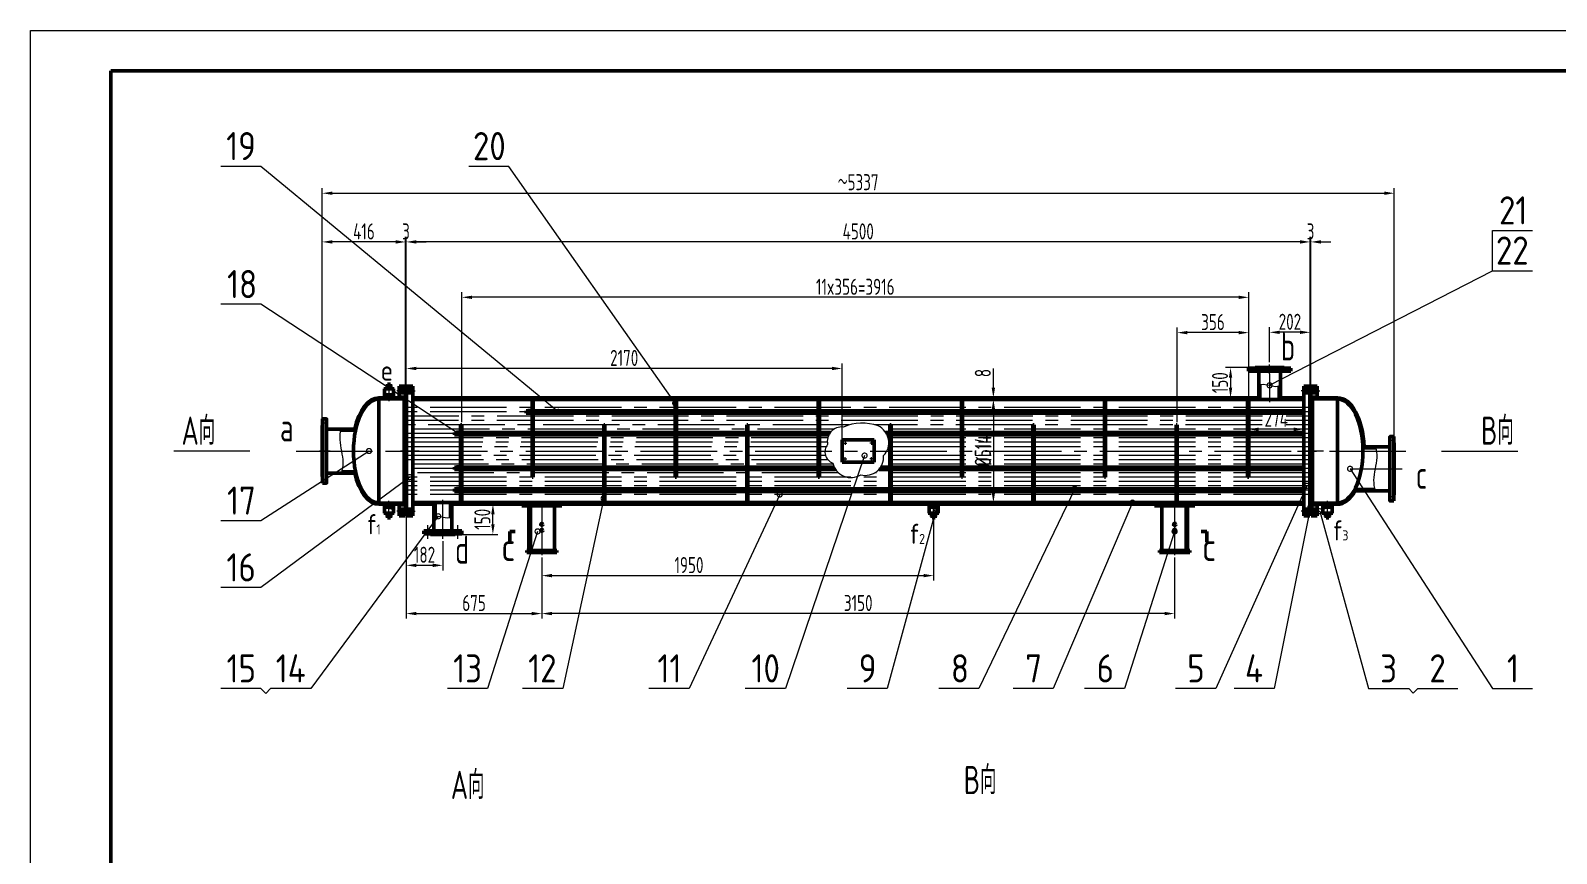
# Model space of a CAD drawing. Header units: millimetres. Extents: x 7535 to 9986, y -7836 to -7242.
# Drawn here: x 7535.4 to 7915.2, y -7447.3 to -7242.4 of the extents above; entities that cross this region are included whole.
import ezdxf
from ezdxf.enums import TextEntityAlignment as Align

# ---------------------------------------------------------------- set-up
doc = ezdxf.new("R2010")
doc.units = ezdxf.units.MM
doc.linetypes.add('CENTER2', pattern=[28.575, 19.05, -3.175, 3.175, -3.175])
for name, color, linetype, lineweight in [('中心线', 1, 'CENTER2', 15), ('尺寸线', 3, 'Continuous', 15), ('细实线', 4, 'Continuous', 15), ('轮廓线', 7, 'Continuous', 50)]:
    doc.layers.add(name, color=color, linetype=linetype, lineweight=lineweight)
doc.styles.add('HZ', font='gbenor.shx', dxfattribs={"bigfont": 'gbcbig.shx'})
doc.styles.add('工程字', font='gbenor.shx', dxfattribs={"width": 0.8, "bigfont": 'gbcbig.shx'})

# ---------------------------------------------------------------- blocks, each defined once
blk = doc.blocks.new('横A2')
at = {"layer": '细实线'}
for p, q in [((-594, 420), (0, 420)), ((-594, 0), (-594, 420))]:
    blk.add_line(p, q, dxfattribs=at)
at = {"layer": '轮廓线'}
for p, q in [((-10, 410), (-574, 410)), ((-574, 410), (-574, 10))]:
    blk.add_line(p, q, dxfattribs=at)
at = {"layer": '细实线', "style": '工程字', "width": 0.8}
for tag, height, p in [('1', 7, (-36.32, 35.21)), ('3', 4.5, (-78.58, 21.8)), ('4', 4.5, (-65.78, 21.8)), ('2', 7, (-36.32, 16.51))]:
    blk.add_attdef(tag, text='', height=height, dxfattribs=at).set_placement(p, align=Align.CENTER)
blk = doc.blocks.new('_DotSmall')
at = {"color": 0, "linetype": 'ByBlock', "const_width": 0.5}
blk.add_lwpolyline([(-0.0625, 0, 1), (0.0625, 0, 1)], format="xyb", close=True, dxfattribs=at)

msp = doc.modelspace()

# ---------------------------------------------------------------- linework, layer by layer
at = {"color": 0, "linetype": 'Continuous'}
for p, q in [((7659.14, -7337.78), (7659.14, -7336.96)), ((7659.65, -7336.82), (7659.18, -7336.82)), ((7659.65, -7337.1), (7659.18, -7337.1)), ((7659.65, -7337.64), (7659.18, -7337.64)), ((7659.65, -7337.91), (7659.18, -7337.91)), ((7659.69, -7337.78), (7659.69, -7336.96)), ((7659.69, -7337.78), (7659.69, -7336.96)), ((7660.19, -7336.82), (7659.73, -7336.82)), ((7660.19, -7337.1), (7659.73, -7337.1)), ((7660.19, -7337.64), (7659.73, -7337.64)), ((7660.19, -7337.91), (7659.73, -7337.91)), ((7660.23, -7337.78), (7660.23, -7336.96)), ((7641.33, -7343.19), (7641.33, -7342.37)), ((7641.84, -7342.24), (7641.37, -7342.24)), ((7641.84, -7342.51), (7641.37, -7342.51)), ((7641.84, -7343.05), (7641.37, -7343.05)), ((7641.84, -7343.33), (7641.37, -7343.33)), ((7641.88, -7343.19), (7641.88, -7342.37)), ((7641.88, -7343.19), (7641.88, -7342.37)), ((7642.39, -7342.24), (7641.92, -7342.24)), ((7642.39, -7342.51), (7641.92, -7342.51)), ((7642.39, -7343.05), (7641.92, -7343.05)), ((7642.39, -7343.33), (7641.92, -7343.33)), ((7642.43, -7343.19), (7642.43, -7342.37)), ((7641.33, -7351.85), (7641.33, -7351.03)), ((7641.84, -7350.9), (7641.37, -7350.9)), ((7641.84, -7351.17), (7641.37, -7351.17)), ((7641.84, -7351.71), (7641.37, -7351.71)), ((7641.84, -7351.99), (7641.37, -7351.99)), ((7641.88, -7351.85), (7641.88, -7351.03)), ((7641.88, -7351.85), (7641.88, -7351.03)), ((7642.39, -7350.9), (7641.92, -7350.9)), ((7642.39, -7351.17), (7641.92, -7351.17)), ((7642.39, -7351.71), (7641.92, -7351.71)), ((7642.39, -7351.99), (7641.92, -7351.99)), ((7642.43, -7351.85), (7642.43, -7351.03)), ((7641.33, -7357.26), (7641.33, -7356.45)), ((7641.84, -7356.31), (7641.37, -7356.31)), ((7641.84, -7356.58), (7641.37, -7356.58)), ((7641.84, -7357.13), (7641.37, -7357.13)), ((7641.88, -7357.26), (7641.88, -7356.45)), ((7641.88, -7357.26), (7641.88, -7356.45)), ((7642.39, -7356.31), (7641.92, -7356.31)), ((7642.39, -7356.58), (7641.92, -7356.58)), ((7642.39, -7357.13), (7641.92, -7357.13)), ((7642.43, -7357.26), (7642.43, -7356.45)), ((7641.84, -7357.4), (7641.37, -7357.4)), ((7642.39, -7357.4), (7641.92, -7357.4))]:
    msp.add_line(p, q, dxfattribs=at)
for centre, radius, start, end in [((7659.39, -7336.96), 0.251, 147.1328, 212.8672), ((7660.08, -7337.37), 0.945, 163.2214, 196.7786), ((7659.39, -7337.78), 0.251, 147.1328, 212.8672), ((7659.43, -7336.96), 0.251, 327.1328, 32.8672), ((7658.74, -7337.37), 0.945, 343.2214, 16.7786), ((7659.43, -7337.78), 0.251, 327.1328, 32.8672), ((7659.94, -7336.96), 0.251, 147.1328, 212.8672), ((7660.63, -7337.37), 0.945, 163.2214, 196.7786), ((7659.94, -7337.78), 0.251, 147.1328, 212.8672), ((7659.98, -7336.96), 0.251, 327.1328, 32.8672), ((7659.29, -7337.37), 0.945, 343.2214, 16.7786), ((7659.98, -7337.78), 0.251, 327.1328, 32.8672), ((7641.58, -7342.37), 0.251, 147.1328, 212.8672), ((7642.27, -7342.78), 0.945, 163.2214, 196.7786), ((7641.58, -7343.19), 0.251, 147.1328, 212.8672), ((7641.63, -7342.37), 0.251, 327.1328, 32.8672), ((7640.93, -7342.78), 0.945, 343.2214, 16.7786), ((7641.63, -7343.19), 0.251, 327.1328, 32.8672), ((7642.13, -7342.37), 0.251, 147.1328, 212.8672), ((7642.82, -7342.78), 0.945, 163.2214, 196.7786), ((7642.13, -7343.19), 0.251, 147.1328, 212.8672), ((7642.18, -7342.37), 0.251, 327.1328, 32.8672), ((7641.48, -7342.78), 0.945, 343.2214, 16.7786), ((7642.18, -7343.19), 0.251, 327.1328, 32.8672), ((7641.58, -7351.03), 0.251, 147.1328, 212.8672), ((7642.27, -7351.44), 0.945, 163.2214, 196.7786), ((7641.58, -7351.85), 0.251, 147.1328, 212.8672), ((7641.63, -7351.03), 0.251, 327.1328, 32.8672), ((7640.93, -7351.44), 0.945, 343.2214, 16.7786), ((7641.63, -7351.85), 0.251, 327.1328, 32.8672), ((7642.13, -7351.03), 0.251, 147.1328, 212.8672), ((7642.82, -7351.44), 0.945, 163.2214, 196.7786), ((7642.13, -7351.85), 0.251, 147.1328, 212.8672), ((7642.18, -7351.03), 0.251, 327.1328, 32.8672), ((7641.48, -7351.44), 0.945, 343.2214, 16.7786), ((7642.18, -7351.85), 0.251, 327.1328, 32.8672), ((7641.58, -7356.45), 0.251, 147.1328, 212.8672), ((7642.27, -7356.85), 0.945, 163.2214, 196.7786), ((7641.58, -7357.26), 0.251, 147.1328, 212.8672), ((7641.63, -7356.45), 0.251, 327.1328, 32.8672), ((7640.93, -7356.85), 0.945, 343.2214, 16.7786), ((7641.63, -7357.26), 0.251, 327.1328, 32.8672), ((7642.13, -7356.45), 0.251, 147.1328, 212.8672), ((7642.82, -7356.85), 0.945, 163.2214, 196.7786), ((7642.13, -7357.26), 0.251, 147.1328, 212.8672), ((7642.18, -7356.45), 0.251, 327.1328, 32.8672), ((7641.48, -7356.85), 0.945, 343.2214, 16.7786), ((7642.18, -7357.26), 0.251, 327.1328, 32.8672)]:
    msp.add_arc(centre, radius, start, end, dxfattribs=at)
at = {"layer": '中心线'}
for p, q in [((7839.55, -7327.61), (7839.55, -7326.15)), ((7843.8, -7327.89), (7843.8, -7325.61)), ((7848.05, -7327.61), (7848.05, -7326.15)), ((7843.8, -7327.89), (7843.8, -7334.95)), ((7624.6, -7331.47), (7624.6, -7334.72)), ((7629.25, -7332.11), (7626.52, -7332.11)), ((7628.4, -7332.11), (7631.14, -7332.11)), ((7854.4, -7332.11), (7851.67, -7332.11)), ((7853.55, -7332.11), (7856.29, -7332.11)), ((7853.9, -7336.29), (7628.9, -7336.29)), ((7853.9, -7337.37), (7628.9, -7337.37)), ((7607.79, -7340.11), (7609.38, -7340.11)), ((7735.34, -7341.7), (7628.75, -7341.7)), ((7841.99, -7338.45), (7628.9, -7338.45)), ((7841.96, -7339.53), (7628.9, -7339.53)), ((7739.17, -7340.62), (7628.9, -7340.62)), ((7841.91, -7340.62), (7745.57, -7340.62)), ((7853.9, -7341.7), (7747.57, -7341.7)), ((7853.9, -7340.62), (7847.91, -7340.62)), ((7853.9, -7339.53), (7847.93, -7339.53)), ((7853.9, -7338.45), (7847.95, -7338.45)), ((7734.26, -7342.78), (7628.9, -7342.78)), ((7733.8, -7343.86), (7628.9, -7343.86)), ((7733.71, -7344.95), (7628.9, -7344.95)), ((7853.9, -7342.78), (7748.42, -7342.78)), ((7853.9, -7343.86), (7748.86, -7343.86)), ((7853.9, -7344.95), (7749.01, -7344.95)), ((7875.02, -7344.53), (7873.43, -7344.53)), ((7601.49, -7347.11), (7878.55, -7347.11)), ((7609.93, -7347.11), (7607.29, -7347.11)), ((7625.56, -7347.11), (7630.16, -7347.11)), ((7632.1, -7347.11), (7627.5, -7347.11)), ((7733.44, -7346.03), (7628.9, -7346.03)), ((7733.25, -7348.19), (7628.9, -7348.19)), ((7733.85, -7349.28), (7628.9, -7349.28)), ((7853.9, -7349.28), (7747.68, -7349.28)), ((7853.9, -7348.19), (7747.75, -7348.19)), ((7853.9, -7346.03), (7748.9, -7346.03)), ((7850.71, -7347.11), (7855.31, -7347.11)), ((7857.25, -7347.11), (7852.65, -7347.11)), ((7736.46, -7352.52), (7628.75, -7352.52)), ((7735.13, -7350.36), (7628.9, -7350.36)), ((7735.58, -7351.44), (7628.9, -7351.44)), ((7853.9, -7352.52), (7745.52, -7352.52)), ((7853.9, -7351.44), (7746.75, -7351.44)), ((7853.9, -7350.36), (7747.39, -7350.36)), ((7863.82, -7351.53), (7876.8, -7351.53)), ((7872.88, -7351.53), (7875.52, -7351.53)), ((7607.79, -7354.11), (7609.38, -7354.11)), ((7853.9, -7353.61), (7628.9, -7353.61)), ((7853.9, -7354.69), (7628.9, -7354.69)), ((7853.9, -7355.77), (7628.9, -7355.77)), ((7853.9, -7356.85), (7628.9, -7356.85)), ((7624.6, -7362.76), (7624.6, -7359.5)), ((7853.9, -7357.94), (7628.9, -7357.94)), ((7638, -7365.6), (7638, -7359.23)), ((7662.65, -7359.85), (7662.65, -7373.02)), ((7760.15, -7362.76), (7760.15, -7359.5)), ((7820.15, -7359.85), (7820.15, -7373.02)), ((7858.2, -7362.76), (7858.2, -7359.5)), ((7875.02, -7358.53), (7873.43, -7358.53)), ((7629.25, -7362.11), (7626.52, -7362.11)), ((7628.4, -7362.11), (7631.14, -7362.11)), ((7854.4, -7362.11), (7851.67, -7362.11)), ((7853.55, -7362.11), (7856.29, -7362.11)), ((7634.25, -7368.96), (7634.25, -7365.6)), ((7638, -7368.96), (7638, -7365.6)), ((7641.75, -7368.96), (7641.75, -7365.6))]:
    msp.add_line(p, q, dxfattribs=at)
at = {"layer": '尺寸线'}
for p, q in [((7607.98, -7340.14), (7607.98, -7281.69)), ((7610.48, -7282.94), (7872.33, -7282.94)), ((7874.83, -7344.55), (7874.83, -7281.69)), ((7899.26, -7302.24), (7899.26, -7292.24)), ((7899.26, -7292.24), (7909.26, -7292.24)), ((7607.98, -7340.14), (7607.98, -7293.81)), ((7626.25, -7295.06), (7610.48, -7295.06)), ((7626.25, -7295.06), (7623.75, -7295.06)), ((7628.75, -7332.29), (7628.75, -7293.81)), ((7628.75, -7332.29), (7628.75, -7293.81)), ((7628.9, -7295.06), (7628.75, -7295.06)), ((7628.9, -7332.29), (7628.9, -7293.81)), ((7628.9, -7332.29), (7628.9, -7293.81)), ((7631.4, -7295.06), (7633.9, -7295.06)), ((7851.4, -7295.06), (7631.4, -7295.06)), ((7851.4, -7295.06), (7848.9, -7295.06)), ((7853.9, -7332.29), (7853.9, -7293.81)), ((7853.9, -7332.29), (7853.9, -7293.81)), ((7853.9, -7295.06), (7854.05, -7295.06)), ((7854.05, -7332.29), (7854.05, -7293.81)), ((7856.55, -7295.06), (7859.05, -7295.06)), ((7642.73, -7339.94), (7642.73, -7307.6)), ((7838.6, -7333.84), (7838.6, -7307.6)), ((7836.1, -7308.85), (7645.23, -7308.85)), ((7820.8, -7339.94), (7820.8, -7316.39)), ((7836.1, -7317.64), (7823.3, -7317.64)), ((7838.6, -7333.84), (7838.6, -7316.39)), ((7843.8, -7324.99), (7843.8, -7316.31)), ((7851.4, -7317.56), (7846.3, -7317.56)), ((7853.9, -7332.29), (7853.9, -7316.31)), ((7628.9, -7360.69), (7628.9, -7325.31)), ((7734.9, -7326.56), (7631.4, -7326.56)), ((7737.4, -7349.24), (7737.4, -7325.31)), ((7775.04, -7331.36), (7775.04, -7326.54)), ((7839.58, -7326.36), (7832.82, -7326.36)), ((7834.07, -7328.86), (7834.07, -7331.36)), ((7774.12, -7333.86), (7776.29, -7333.86)), ((7774.12, -7334.26), (7776.29, -7334.26)), ((7775.04, -7334.26), (7775.04, -7333.86)), ((7775.67, -7334.26), (7776.29, -7334.26)), ((7839.58, -7333.86), (7832.82, -7333.86)), ((7775.04, -7336.76), (7775.04, -7357.46)), ((7775.04, -7336.76), (7775.04, -7339.26)), ((7838.6, -7335.09), (7838.6, -7342.95)), ((7852.3, -7337.69), (7852.3, -7342.95)), ((7849.8, -7341.7), (7841.1, -7341.7)), ((7582.13, -7347.11), (7571.05, -7347.11)), ((7590, -7347.11), (7582.13, -7347.11)), ((7886.62, -7347.11), (7894.48, -7347.11)), ((7894.48, -7347.11), (7905.57, -7347.11)), ((7641.73, -7360.36), (7651.72, -7360.36)), ((7774.12, -7359.96), (7776.29, -7359.96)), ((7628.9, -7361.94), (7628.9, -7388.83)), ((7628.9, -7361.94), (7628.9, -7376.82)), ((7650.47, -7365.36), (7650.47, -7362.86)), ((7760.15, -7364.34), (7760.15, -7379.38)), ((7641.73, -7367.86), (7651.72, -7367.86)), ((7638, -7369.59), (7638, -7376.82)), ((7635.5, -7375.57), (7631.4, -7375.57)), ((7662.65, -7373.65), (7662.65, -7388.83)), ((7662.65, -7373.65), (7662.65, -7388.83)), ((7662.65, -7373.65), (7662.65, -7379.38)), ((7820.15, -7373.65), (7820.15, -7388.83)), ((7665.15, -7378.13), (7757.65, -7378.13)), ((7631.4, -7387.58), (7660.15, -7387.58)), ((7817.65, -7387.58), (7665.15, -7387.58)), ((7592.73, -7406.25), (7582.73, -7406.25)), ((7593.94, -7407.46), (7592.73, -7406.25)), ((7595.15, -7406.25), (7593.94, -7407.46)), ((7878.41, -7406.25), (7879.53, -7407.37)), ((7879.53, -7407.37), (7880.65, -7406.25)), ((7880.65, -7406.25), (7890.65, -7406.25))]:
    msp.add_line(p, q, dxfattribs=at)
for points in [[(7666.74, -7337.37), (7592.73, -7276.25), (7582.73, -7276.25)], [(7695.85, -7335.2), (7654.46, -7276.25), (7644.46, -7276.25)], [(7843.8, -7330.76), (7899.26, -7302.24), (7909.26, -7302.24)], [(7641.84, -7342.78), (7592.73, -7310.59), (7582.73, -7310.59)], [(7619.63, -7347.11), (7592.73, -7364.49), (7582.73, -7364.49)], [(7742.98, -7348.25), (7723.28, -7406.25), (7713.28, -7406.25)], [(7863.82, -7351.53), (7899.26, -7406.25), (7909.26, -7406.25)], [(7629.76, -7353.61), (7592.73, -7381.11), (7582.73, -7381.11)], [(7795.31, -7356.55), (7771.45, -7406.25), (7761.45, -7406.25)], [(7853.05, -7355.77), (7830.39, -7406.25), (7820.39, -7406.25)], [(7678.04, -7358.89), (7667.85, -7406.25), (7657.85, -7406.25)], [(7721.86, -7357.94), (7699.28, -7406.25), (7689.28, -7406.25)], [(7809.67, -7359.96), (7789.95, -7406.25), (7779.95, -7406.25)], [(7636.85, -7363.36), (7605.15, -7406.25), (7595.15, -7406.25)], [(7760.83, -7361.49), (7748.62, -7406.25), (7738.62, -7406.25)], [(7853.98, -7361), (7844.95, -7406.25), (7834.95, -7406.25)], [(7856.29, -7362.11), (7868.41, -7406.25), (7878.41, -7406.25)], [(7661.6, -7367.12), (7649.14, -7406.25), (7639.14, -7406.25)], [(7820.15, -7367.12), (7807.69, -7406.25), (7797.69, -7406.25)]]:
    msp.add_lwpolyline(points, dxfattribs=at)
for points in [[(7610.48, -7282.52), (7610.48, -7283.35), (7607.98, -7282.94)], [(7872.33, -7282.52), (7872.33, -7283.35), (7874.83, -7282.94)], [(7610.48, -7294.64), (7610.48, -7295.48), (7607.98, -7295.06)], [(7626.25, -7294.64), (7626.25, -7295.48), (7628.75, -7295.06)], [(7626.25, -7294.64), (7626.25, -7295.48), (7628.75, -7295.06)], [(7631.4, -7294.64), (7631.4, -7295.48), (7628.9, -7295.06)], [(7631.4, -7294.64), (7631.4, -7295.48), (7628.9, -7295.06)], [(7851.4, -7294.64), (7851.4, -7295.48), (7853.9, -7295.06)], [(7851.4, -7294.64), (7851.4, -7295.48), (7853.9, -7295.06)], [(7856.55, -7294.64), (7856.55, -7295.48), (7854.05, -7295.06)], [(7645.23, -7308.44), (7645.23, -7309.27), (7642.73, -7308.85)], [(7836.1, -7308.44), (7836.1, -7309.27), (7838.6, -7308.85)], [(7823.3, -7317.22), (7823.3, -7318.06), (7820.8, -7317.64)], [(7836.1, -7317.22), (7836.1, -7318.06), (7838.6, -7317.64)], [(7846.3, -7317.15), (7846.3, -7317.98), (7843.8, -7317.56)], [(7851.4, -7317.15), (7851.4, -7317.98), (7853.9, -7317.56)], [(7631.4, -7326.14), (7631.4, -7326.98), (7628.9, -7326.56)], [(7734.9, -7326.14), (7734.9, -7326.98), (7737.4, -7326.56)], [(7833.66, -7328.86), (7834.49, -7328.86), (7834.07, -7326.36)], [(7774.62, -7331.36), (7775.46, -7331.36), (7775.04, -7333.86)], [(7774.62, -7336.76), (7775.46, -7336.76), (7775.04, -7334.26)], [(7774.62, -7336.76), (7775.46, -7336.76), (7775.04, -7334.26)], [(7833.66, -7331.36), (7834.49, -7331.36), (7834.07, -7333.86)], [(7841.1, -7341.28), (7841.1, -7342.12), (7838.6, -7341.7)], [(7849.8, -7341.28), (7849.8, -7342.12), (7852.3, -7341.7)], [(7650.05, -7362.86), (7650.89, -7362.86), (7650.47, -7360.36)], [(7774.62, -7357.46), (7775.46, -7357.46), (7775.04, -7359.96)], [(7650.05, -7365.36), (7650.89, -7365.36), (7650.47, -7367.86)], [(7631.4, -7375.15), (7631.4, -7375.99), (7628.9, -7375.57)], [(7635.5, -7375.15), (7635.5, -7375.99), (7638, -7375.57)], [(7665.15, -7377.71), (7665.15, -7378.55), (7662.65, -7378.13)], [(7757.65, -7377.71), (7757.65, -7378.55), (7760.15, -7378.13)], [(7631.4, -7387.16), (7631.4, -7387.99), (7628.9, -7387.58)], [(7660.15, -7387.16), (7660.15, -7387.99), (7662.65, -7387.58)], [(7665.15, -7387.16), (7665.15, -7387.99), (7662.65, -7387.58)], [(7817.65, -7387.16), (7817.65, -7387.99), (7820.15, -7387.58)]]:
    msp.add_solid(points, dxfattribs=at)
at = {"layer": '细实线'}
for p, q in [((7624.24, -7331.24), (7624.97, -7330.51)), ((7624.97, -7331.24), (7624.24, -7330.51)), ((7623.93, -7332.85), (7623.93, -7333.11)), ((7625.28, -7332.74), (7625.28, -7333.11)), ((7737.69, -7345.13), (7738.56, -7345.13)), ((7738.13, -7344.7), (7738.13, -7345.57)), ((7745.11, -7345.13), (7744.25, -7345.13)), ((7744.68, -7344.7), (7744.68, -7345.57)), ((7737.69, -7349.09), (7738.56, -7349.09)), ((7738.13, -7349.53), (7738.13, -7348.66)), ((7745.11, -7349.09), (7744.25, -7349.09)), ((7744.68, -7349.53), (7744.68, -7348.66)), ((7623.93, -7361.37), (7623.93, -7361.11)), ((7624.24, -7362.98), (7624.97, -7363.71)), ((7624.97, -7362.98), (7624.24, -7363.71)), ((7625.28, -7361.49), (7625.28, -7361.11)), ((7759.48, -7361.37), (7759.48, -7361.11)), ((7759.79, -7362.98), (7760.52, -7363.71)), ((7760.52, -7362.98), (7759.79, -7363.71)), ((7760.83, -7361.49), (7760.83, -7361.11)), ((7857.53, -7361.49), (7857.53, -7361.11)), ((7858.57, -7362.98), (7857.84, -7363.71)), ((7857.84, -7362.98), (7858.57, -7363.71)), ((7858.88, -7361.37), (7858.88, -7361.11))]:
    msp.add_line(p, q, dxfattribs=at)
for centre, radius, start, end in [((7737.28, -7344.71), 3.58, 82.8949, 192.8949), ((7742.37, -7351.45), 11.29, 69.4809, 114.2937), ((7744.44, -7345.04), 4.58, 315.5913, 65.5913), ((7736.03, -7347.36), 2.91, 140.5018, 250.5018), ((7743.2, -7348.64), 4.53, 255.0998, 5.0998), ((7739.57, -7349.12), 4.61, 192.3047, 302.3047)]:
    msp.add_arc(centre, radius, start, end, dxfattribs=at)
for points, start_tangent, end_tangent in [([(7841.1, -7330.76), (7846.5, -7330.76)], (0.866025, 0.5), (0.866025, 0.5)), ([(7623.48, -7332.74), (7625.73, -7332.74)], (0.910686, -0.413099), (0.995099, -0.098882)), ([(7612.67, -7341.64), (7612.67, -7352.59)], (-0.333635, -0.942702), (-0.402703, -0.915331)), ([(7870.14, -7346.05), (7870.14, -7357)], (0.333635, -0.942702), (0.402703, -0.915331)), ([(7623.48, -7361.49), (7625.73, -7361.49)], (0.910686, 0.413099), (0.995099, 0.098882)), ([(7635.78, -7363.46), (7640.23, -7363.46)], (0.946712, 0.32208), (0.866025, 0.5)), ([(7759.03, -7361.49), (7761.28, -7361.49)], (0.910686, 0.413099), (0.995099, 0.098882)), ([(7859.33, -7361.49), (7857.08, -7361.49)], (-0.910686, 0.413099), (-0.995099, 0.098882))]:
    msp.add_spline(points, degree=3, dxfattribs=dict(at, start_tangent=start_tangent, end_tangent=end_tangent))
for p in [(7860.7, -7342.69), (7860.7, -7351.53)]:
    msp.add_point(p, dxfattribs=at)
at = {"layer": '轮廓线'}
for p, q in [((7838.55, -7326.46), (7838.55, -7327.26)), ((7838.55, -7326.46), (7849.05, -7326.46)), ((7847.4, -7326.36), (7840.2, -7326.36)), ((7847.4, -7326.36), (7840.2, -7326.36)), ((7840.2, -7326.36), (7840.2, -7326.46)), ((7847.4, -7326.46), (7847.4, -7326.36)), ((7849.05, -7327.26), (7849.05, -7326.46)), ((7624.24, -7331.24), (7624.24, -7330.51)), ((7624.24, -7330.51), (7624.97, -7330.51)), ((7624.97, -7330.51), (7624.97, -7331.24)), ((7838.55, -7327.26), (7849.05, -7327.26)), ((7841.1, -7327.26), (7841.1, -7334.26)), ((7846.5, -7327.26), (7846.5, -7334.26)), ((7623.78, -7333.86), (7622.1, -7333.86)), ((7622.1, -7333.86), (7622.1, -7360.36)), ((7628.35, -7334.16), (7622.1, -7334.16)), ((7623.48, -7331.61), (7623.48, -7333.86)), ((7623.93, -7331.61), (7623.48, -7331.61)), ((7623.71, -7331.61), (7623.71, -7331.24)), ((7623.71, -7331.24), (7625.5, -7331.24)), ((7625.5, -7331.61), (7623.71, -7331.61)), ((7623.78, -7334.16), (7623.78, -7333.86)), ((7623.93, -7333.11), (7623.89, -7333.11)), ((7623.89, -7333.11), (7623.89, -7333.36)), ((7623.89, -7333.36), (7624.6, -7333.36)), ((7624.02, -7331.61), (7623.93, -7331.61)), ((7624.02, -7333.11), (7623.93, -7333.11)), ((7625.73, -7331.61), (7624.02, -7331.61)), ((7624.02, -7333.11), (7624.02, -7332.86)), ((7624.6, -7333.11), (7624.02, -7333.11)), ((7624.1, -7333.36), (7624.1, -7334.16)), ((7624.97, -7331.24), (7624.24, -7331.24)), ((7624.6, -7333.11), (7625.19, -7333.11)), ((7625.32, -7333.36), (7624.6, -7333.36)), ((7625.1, -7333.36), (7625.1, -7334.16)), ((7625.19, -7333.11), (7625.19, -7332.75)), ((7625.19, -7333.11), (7625.28, -7333.11)), ((7625.32, -7333.11), (7625.32, -7333.36)), ((7628.35, -7333.86), (7625.43, -7333.86)), ((7625.43, -7333.86), (7625.43, -7334.16)), ((7625.5, -7331.24), (7625.5, -7331.61)), ((7625.73, -7331.61), (7625.73, -7333.86)), ((7627.15, -7333.86), (7627.15, -7330.99)), ((7627.15, -7330.99), (7628.65, -7330.99)), ((7628.65, -7331.56), (7627.15, -7331.56)), ((7628.65, -7332.66), (7627.15, -7332.66)), ((7627.15, -7333.74), (7628.75, -7333.74)), ((7628.35, -7360.36), (7628.35, -7333.86)), ((7628.65, -7330.99), (7628.65, -7332.91)), ((7628.75, -7332.91), (7628.65, -7332.91)), ((7628.75, -7332.91), (7628.75, -7361.31)), ((7628.75, -7361.31), (7628.75, -7332.91)), ((7628.75, -7332.91), (7628.9, -7332.91)), ((7628.9, -7332.91), (7628.9, -7361.31)), ((7628.9, -7332.91), (7629, -7332.91)), ((7628.9, -7332.91), (7628.9, -7361.31)), ((7630.5, -7330.99), (7629, -7330.99)), ((7629, -7330.99), (7629, -7363.24)), ((7629, -7331.56), (7630.5, -7331.56)), ((7629, -7332.66), (7630.5, -7332.66)), ((7630.5, -7363.24), (7630.5, -7330.99)), ((7630.5, -7333.86), (7841.1, -7333.86)), ((7630.5, -7334.26), (7852.3, -7334.26)), ((7841.4, -7330.62), (7841.4, -7334.26)), ((7846.2, -7330.9), (7846.2, -7334.26)), ((7846.5, -7333.86), (7852.3, -7333.86)), ((7852.3, -7363.24), (7852.3, -7330.99)), ((7852.3, -7330.99), (7853.8, -7330.99)), ((7853.8, -7331.56), (7852.3, -7331.56)), ((7853.8, -7332.66), (7852.3, -7332.66)), ((7853.55, -7331.56), (7853.8, -7331.56)), ((7853.55, -7332.66), (7853.8, -7332.66)), ((7853.8, -7330.99), (7853.8, -7363.24)), ((7853.9, -7332.91), (7853.8, -7332.91)), ((7853.9, -7332.91), (7853.9, -7361.31)), ((7854.05, -7332.91), (7853.9, -7332.91)), ((7853.9, -7332.91), (7853.9, -7361.31)), ((7854.05, -7332.91), (7854.05, -7361.31)), ((7854.05, -7332.91), (7854.15, -7332.91)), ((7854.05, -7361.31), (7854.05, -7332.91)), ((7855.65, -7333.74), (7854.05, -7333.74)), ((7855.65, -7330.99), (7854.15, -7330.99)), ((7854.15, -7330.99), (7854.15, -7332.91)), ((7854.4, -7331.56), (7854.15, -7331.56)), ((7854.15, -7331.56), (7855.65, -7331.56)), ((7854.4, -7332.66), (7854.15, -7332.66)), ((7854.15, -7332.66), (7855.65, -7332.66)), ((7854.45, -7333.86), (7857.38, -7333.86)), ((7854.45, -7360.36), (7854.45, -7333.86)), ((7854.45, -7334.16), (7860.7, -7334.16)), ((7855.65, -7333.86), (7855.65, -7330.99)), ((7857.38, -7333.86), (7860.7, -7333.86)), ((7860.7, -7333.86), (7860.7, -7360.36)), ((7658.74, -7337.67), (7658.74, -7337.07)), ((7658.74, -7337.07), (7659.14, -7337.07)), ((7659.14, -7337.67), (7658.74, -7337.67)), ((7660.53, -7334.46), (7660.23, -7334.46)), ((7660.23, -7334.46), (7660.23, -7353.66)), ((7660.53, -7353.66), (7660.53, -7334.46)), ((7695.85, -7337.07), (7660.53, -7337.07)), ((7695.85, -7337.67), (7660.53, -7337.67)), ((7696.15, -7334.46), (7695.85, -7334.46)), ((7695.85, -7334.46), (7695.85, -7353.66)), ((7696.15, -7353.66), (7696.15, -7334.46)), ((7731.46, -7337.07), (7696.15, -7337.07)), ((7731.46, -7337.67), (7696.15, -7337.67)), ((7731.76, -7334.46), (7731.46, -7334.46)), ((7731.46, -7334.46), (7731.46, -7353.66)), ((7731.76, -7353.66), (7731.76, -7334.46)), ((7767.08, -7337.07), (7731.76, -7337.07)), ((7767.08, -7337.67), (7731.76, -7337.67)), ((7767.38, -7334.46), (7767.08, -7334.46)), ((7767.08, -7334.46), (7767.08, -7353.66)), ((7767.38, -7353.66), (7767.38, -7334.46)), ((7802.69, -7337.07), (7767.38, -7337.07)), ((7802.69, -7337.67), (7767.38, -7337.67)), ((7802.99, -7334.46), (7802.69, -7334.46)), ((7802.69, -7334.46), (7802.69, -7353.66)), ((7802.99, -7353.66), (7802.99, -7334.46)), ((7838.3, -7337.07), (7802.99, -7337.07)), ((7838.3, -7337.67), (7802.99, -7337.67)), ((7838.6, -7334.46), (7838.3, -7334.46)), ((7838.3, -7334.46), (7838.3, -7353.66)), ((7838.6, -7353.66), (7838.6, -7334.46)), ((7852.3, -7337.07), (7838.6, -7337.07)), ((7852.3, -7337.67), (7838.6, -7337.67)), ((7608.08, -7340.76), (7608.08, -7339.11)), ((7609.08, -7341.64), (7616.37, -7341.64)), ((7612.57, -7341.94), (7616.3, -7341.94)), ((7642.73, -7340.56), (7642.43, -7340.56)), ((7642.43, -7340.56), (7642.43, -7359.76)), ((7642.73, -7359.76), (7642.73, -7340.56)), ((7678.34, -7340.56), (7678.04, -7340.56)), ((7678.04, -7340.56), (7678.04, -7359.76)), ((7678.34, -7359.76), (7678.34, -7340.56)), ((7713.96, -7340.56), (7713.66, -7340.56)), ((7713.66, -7340.56), (7713.66, -7359.76)), ((7713.96, -7359.76), (7713.96, -7340.56)), ((7749.57, -7340.56), (7749.27, -7340.56)), ((7749.27, -7340.56), (7749.27, -7359.76)), ((7749.57, -7359.76), (7749.57, -7340.56)), ((7785.18, -7340.56), (7784.88, -7340.56)), ((7784.88, -7340.56), (7784.88, -7359.76)), ((7785.18, -7359.76), (7785.18, -7340.56)), ((7820.8, -7340.56), (7820.5, -7340.56)), ((7820.5, -7340.56), (7820.5, -7359.76)), ((7820.8, -7359.76), (7820.8, -7340.56)), ((7641.33, -7342.48), (7640.93, -7342.48)), ((7640.93, -7343.08), (7640.93, -7342.48)), ((7641.33, -7343.08), (7640.93, -7343.08)), ((7660.23, -7342.48), (7642.73, -7342.48)), ((7660.23, -7343.08), (7642.73, -7343.08)), ((7678.04, -7342.48), (7660.53, -7342.48)), ((7678.04, -7343.08), (7660.53, -7343.08)), ((7695.85, -7342.48), (7678.34, -7342.48)), ((7695.85, -7343.08), (7678.34, -7343.08)), ((7713.66, -7342.48), (7696.15, -7342.48)), ((7713.66, -7343.08), (7696.15, -7343.08)), ((7731.46, -7342.48), (7713.96, -7342.48)), ((7731.46, -7343.08), (7713.96, -7343.08)), ((7734.47, -7342.48), (7731.76, -7342.48)), ((7734.09, -7343.08), (7731.76, -7343.08)), ((7745.4, -7344.36), (7737.4, -7344.36)), ((7737.4, -7344.36), (7737.4, -7349.86)), ((7745.4, -7349.86), (7745.4, -7344.36)), ((7749.27, -7342.48), (7748.23, -7342.48)), ((7749.27, -7343.08), (7748.57, -7343.08)), ((7767.08, -7342.48), (7749.57, -7342.48)), ((7767.08, -7343.08), (7749.57, -7343.08)), ((7784.88, -7342.48), (7767.38, -7342.48)), ((7784.88, -7343.08), (7767.38, -7343.08)), ((7802.69, -7342.48), (7785.18, -7342.48)), ((7802.69, -7343.08), (7785.18, -7343.08)), ((7820.5, -7342.48), (7802.99, -7342.48)), ((7820.5, -7343.08), (7802.99, -7343.08)), ((7838.3, -7342.48), (7820.8, -7342.48)), ((7838.3, -7343.08), (7820.8, -7343.08)), ((7852.3, -7342.48), (7838.6, -7342.48)), ((7852.3, -7343.08), (7838.6, -7343.08)), ((7874.73, -7345.18), (7874.73, -7343.53)), ((7873.73, -7346.05), (7867.01, -7346.05)), ((7870.23, -7346.35), (7867.02, -7346.35)), ((7609.08, -7352.59), (7616.37, -7352.59)), ((7612.79, -7352.29), (7616.3, -7352.29)), ((7640.93, -7351.74), (7640.93, -7351.14)), ((7640.93, -7351.14), (7641.33, -7351.14)), ((7641.33, -7351.74), (7640.93, -7351.74)), ((7660.23, -7351.14), (7642.73, -7351.14)), ((7660.23, -7351.74), (7642.73, -7351.74)), ((7678.04, -7351.14), (7660.53, -7351.14)), ((7678.04, -7351.74), (7660.53, -7351.74)), ((7695.85, -7351.14), (7678.34, -7351.14)), ((7695.85, -7351.74), (7678.34, -7351.74)), ((7713.66, -7351.14), (7696.15, -7351.14)), ((7713.66, -7351.74), (7696.15, -7351.74)), ((7731.46, -7351.14), (7713.96, -7351.14)), ((7731.46, -7351.74), (7713.96, -7351.74)), ((7735.42, -7351.14), (7731.76, -7351.14)), ((7735.78, -7351.74), (7731.76, -7351.74)), ((7737.4, -7349.86), (7745.4, -7349.86)), ((7749.27, -7351.74), (7746.5, -7351.74)), ((7749.27, -7351.14), (7746.97, -7351.14)), ((7767.08, -7351.14), (7749.57, -7351.14)), ((7767.08, -7351.74), (7749.57, -7351.74)), ((7784.88, -7351.14), (7767.38, -7351.14)), ((7784.88, -7351.74), (7767.38, -7351.74)), ((7802.69, -7351.14), (7785.18, -7351.14)), ((7802.69, -7351.74), (7785.18, -7351.74)), ((7820.5, -7351.14), (7802.99, -7351.14)), ((7820.5, -7351.74), (7802.99, -7351.74)), ((7838.3, -7351.14), (7820.8, -7351.14)), ((7838.3, -7351.74), (7820.8, -7351.74)), ((7852.3, -7351.14), (7838.6, -7351.14)), ((7852.3, -7351.74), (7838.6, -7351.74)), ((7608.08, -7353.46), (7608.08, -7355.11)), ((7640.93, -7357.15), (7640.93, -7356.55)), ((7640.93, -7356.55), (7641.33, -7356.55)), ((7678.04, -7356.55), (7642.73, -7356.55)), ((7660.23, -7353.66), (7660.53, -7353.66)), ((7713.66, -7356.55), (7678.34, -7356.55)), ((7695.85, -7353.66), (7696.15, -7353.66)), ((7749.27, -7356.55), (7713.96, -7356.55)), ((7731.46, -7353.66), (7731.76, -7353.66)), ((7784.88, -7356.55), (7749.57, -7356.55)), ((7767.08, -7353.66), (7767.38, -7353.66)), ((7820.5, -7356.55), (7785.18, -7356.55)), ((7802.69, -7353.66), (7802.99, -7353.66)), ((7852.3, -7356.55), (7820.8, -7356.55)), ((7838.3, -7353.66), (7838.6, -7353.66)), ((7873.73, -7357), (7864.79, -7357)), ((7870.02, -7356.7), (7864.95, -7356.7)), ((7622.1, -7360.06), (7628.35, -7360.06)), ((7622.1, -7360.36), (7623.78, -7360.36)), ((7623.48, -7362.61), (7623.48, -7360.36)), ((7623.78, -7360.06), (7623.78, -7360.36)), ((7623.89, -7361.11), (7623.89, -7360.86)), ((7623.89, -7360.86), (7624.6, -7360.86)), ((7624.1, -7360.86), (7624.1, -7360.06)), ((7625.32, -7360.86), (7624.6, -7360.86)), ((7625.1, -7360.86), (7625.1, -7360.06)), ((7625.32, -7361.11), (7625.32, -7360.86)), ((7625.43, -7360.36), (7625.43, -7360.06)), ((7625.43, -7360.36), (7628.35, -7360.36)), ((7625.73, -7362.61), (7625.73, -7360.36)), ((7627.15, -7363.24), (7627.15, -7360.36)), ((7627.15, -7360.49), (7628.75, -7360.49)), ((7630.5, -7359.96), (7852.3, -7359.96)), ((7630.5, -7360.36), (7635.78, -7360.36)), ((7635.78, -7366.96), (7635.78, -7359.96)), ((7636.08, -7363.38), (7636.08, -7359.96)), ((7639.93, -7363.6), (7639.93, -7359.96)), ((7640.23, -7366.96), (7640.23, -7359.96)), ((7640.23, -7360.36), (7759.33, -7360.36)), ((7641.33, -7357.15), (7640.93, -7357.15)), ((7642.43, -7359.76), (7642.73, -7359.76)), ((7678.04, -7357.15), (7642.73, -7357.15)), ((7657.65, -7360.76), (7657.65, -7360.36)), ((7667.65, -7360.76), (7657.65, -7360.76)), ((7659.4, -7360.76), (7659.4, -7371.85)), ((7659.8, -7360.76), (7659.8, -7371.85)), ((7665.8, -7360.76), (7665.8, -7371.85)), ((7667.65, -7360.76), (7667.65, -7360.36)), ((7678.04, -7359.76), (7678.34, -7359.76)), ((7713.66, -7357.15), (7678.34, -7357.15)), ((7713.66, -7359.76), (7713.96, -7359.76)), ((7749.27, -7357.15), (7713.96, -7357.15)), ((7749.27, -7359.76), (7749.57, -7359.76)), ((7784.88, -7357.15), (7749.57, -7357.15)), ((7759.03, -7362.61), (7759.03, -7360.36)), ((7759.33, -7360.36), (7759.03, -7360.36)), ((7759.33, -7360.06), (7759.33, -7360.36)), ((7759.44, -7361.11), (7759.44, -7360.86)), ((7759.44, -7360.86), (7760.15, -7360.86)), ((7759.65, -7360.86), (7759.65, -7360.06)), ((7760.87, -7360.86), (7760.15, -7360.86)), ((7760.65, -7360.86), (7760.65, -7360.06)), ((7760.87, -7361.11), (7760.87, -7360.86)), ((7760.98, -7360.36), (7760.98, -7360.06)), ((7760.98, -7360.36), (7852.3, -7360.36)), ((7761.28, -7360.36), (7760.98, -7360.36)), ((7761.28, -7362.61), (7761.28, -7360.36)), ((7784.88, -7359.76), (7785.18, -7359.76)), ((7820.5, -7357.15), (7785.18, -7357.15)), ((7815.15, -7360.36), (7815.15, -7360.76)), ((7815.15, -7360.76), (7825.15, -7360.76)), ((7817, -7360.76), (7817, -7371.85)), ((7820.5, -7359.76), (7820.8, -7359.76)), ((7852.3, -7357.15), (7820.8, -7357.15)), ((7823, -7360.76), (7823, -7371.85)), ((7823.4, -7360.76), (7823.4, -7371.85)), ((7825.15, -7360.36), (7825.15, -7360.76)), ((7855.65, -7360.49), (7854.05, -7360.49)), ((7860.7, -7360.06), (7854.45, -7360.06)), ((7857.38, -7360.36), (7854.45, -7360.36)), ((7855.65, -7363.24), (7855.65, -7360.36)), ((7857.08, -7362.61), (7857.08, -7360.36)), ((7857.38, -7360.36), (7857.38, -7360.06)), ((7857.49, -7361.11), (7857.49, -7360.86)), ((7857.49, -7360.86), (7858.2, -7360.86)), ((7857.7, -7360.86), (7857.7, -7360.06)), ((7858.92, -7360.86), (7858.2, -7360.86)), ((7858.7, -7360.86), (7858.7, -7360.06)), ((7858.92, -7361.11), (7858.92, -7360.86)), ((7859.03, -7360.06), (7859.03, -7360.36)), ((7860.7, -7360.36), (7859.03, -7360.36)), ((7859.33, -7362.61), (7859.33, -7360.36)), ((7874.73, -7357.88), (7874.73, -7359.53)), ((7623.93, -7362.61), (7623.48, -7362.61)), ((7625.5, -7362.61), (7623.71, -7362.61)), ((7623.71, -7362.61), (7623.71, -7362.98)), ((7623.71, -7362.98), (7625.5, -7362.98)), ((7623.93, -7361.11), (7623.89, -7361.11)), ((7624.02, -7361.11), (7623.93, -7361.11)), ((7624.02, -7362.61), (7623.93, -7362.61)), ((7624.6, -7361.11), (7624.02, -7361.11)), ((7624.02, -7361.11), (7624.02, -7361.37)), ((7625.73, -7362.61), (7624.02, -7362.61)), ((7624.97, -7362.98), (7624.24, -7362.98)), ((7624.24, -7362.98), (7624.24, -7363.71)), ((7624.24, -7363.71), (7624.97, -7363.71)), ((7624.6, -7361.11), (7625.19, -7361.11)), ((7624.97, -7363.71), (7624.97, -7362.98)), ((7625.19, -7361.11), (7625.28, -7361.11)), ((7625.19, -7361.11), (7625.19, -7361.48)), ((7625.5, -7362.98), (7625.5, -7362.61)), ((7628.65, -7361.56), (7627.15, -7361.56)), ((7628.65, -7362.66), (7627.15, -7362.66)), ((7628.65, -7363.24), (7627.15, -7363.24)), ((7628.65, -7361.31), (7628.65, -7363.24)), ((7628.75, -7361.31), (7628.65, -7361.31)), ((7628.9, -7361.31), (7628.75, -7361.31)), ((7628.9, -7361.31), (7629, -7361.31)), ((7629, -7361.56), (7630.5, -7361.56)), ((7629, -7362.66), (7630.5, -7362.66)), ((7629, -7363.24), (7630.5, -7363.24)), ((7759.48, -7362.61), (7759.03, -7362.61)), ((7761.05, -7362.61), (7759.26, -7362.61)), ((7759.26, -7362.61), (7759.26, -7362.98)), ((7759.26, -7362.98), (7761.05, -7362.98)), ((7759.48, -7361.11), (7759.44, -7361.11)), ((7759.57, -7361.11), (7759.48, -7361.11)), ((7759.57, -7362.61), (7759.48, -7362.61)), ((7760.15, -7361.11), (7759.57, -7361.11)), ((7759.57, -7361.11), (7759.57, -7361.37)), ((7761.28, -7362.61), (7759.57, -7362.61)), ((7760.52, -7362.98), (7759.79, -7362.98)), ((7759.79, -7362.98), (7759.79, -7363.71)), ((7759.79, -7363.71), (7760.52, -7363.71)), ((7760.15, -7361.11), (7760.74, -7361.11)), ((7760.52, -7363.71), (7760.52, -7362.98)), ((7760.74, -7361.11), (7760.83, -7361.11)), ((7760.74, -7361.11), (7760.74, -7361.48)), ((7761.05, -7362.98), (7761.05, -7362.61)), ((7853.8, -7361.56), (7852.3, -7361.56)), ((7853.8, -7362.66), (7852.3, -7362.66)), ((7853.8, -7363.24), (7852.3, -7363.24)), ((7853.9, -7361.31), (7853.8, -7361.31)), ((7853.9, -7361.31), (7854.05, -7361.31)), ((7854.05, -7361.31), (7854.15, -7361.31)), ((7854.15, -7361.31), (7854.15, -7363.24)), ((7854.15, -7361.56), (7855.65, -7361.56)), ((7854.15, -7362.66), (7855.65, -7362.66)), ((7854.15, -7363.24), (7855.65, -7363.24)), ((7857.08, -7362.61), (7858.79, -7362.61)), ((7857.31, -7362.98), (7857.31, -7362.61)), ((7857.31, -7362.61), (7859.1, -7362.61)), ((7859.1, -7362.98), (7857.31, -7362.98)), ((7857.62, -7361.11), (7857.53, -7361.11)), ((7858.2, -7361.11), (7857.62, -7361.11)), ((7857.62, -7361.11), (7857.62, -7361.48)), ((7857.84, -7363.71), (7857.84, -7362.98)), ((7857.84, -7362.98), (7858.57, -7362.98)), ((7858.57, -7363.71), (7857.84, -7363.71)), ((7858.2, -7361.11), (7858.79, -7361.11)), ((7858.57, -7362.98), (7858.57, -7363.71)), ((7858.79, -7361.11), (7858.88, -7361.11)), ((7858.79, -7361.11), (7858.79, -7361.37)), ((7858.79, -7362.61), (7858.88, -7362.61)), ((7858.88, -7361.11), (7858.92, -7361.11)), ((7858.88, -7362.61), (7859.33, -7362.61)), ((7859.1, -7362.61), (7859.1, -7362.98)), ((7633.25, -7367.76), (7633.25, -7366.96)), ((7633.25, -7366.96), (7642.75, -7366.96)), ((7642.75, -7367.76), (7633.25, -7367.76)), ((7634.9, -7367.86), (7634.9, -7367.76)), ((7641.1, -7367.86), (7634.9, -7367.86)), ((7641.1, -7367.86), (7641.1, -7367.76)), ((7642.75, -7366.96), (7642.75, -7367.76)), ((7654.67, -7369.77), (7654.67, -7367.15)), ((7654.67, -7367.15), (7656.03, -7367.15)), ((7828.14, -7367.15), (7826.78, -7367.15)), ((7828.14, -7369.77), (7828.14, -7367.15)), ((7658.9, -7371.85), (7658.9, -7372.35)), ((7666.4, -7371.85), (7658.9, -7371.85)), ((7666.4, -7371.85), (7666.4, -7372.35)), ((7816.4, -7371.85), (7816.4, -7372.35)), ((7816.4, -7371.85), (7823.9, -7371.85)), ((7823.9, -7371.85), (7823.9, -7372.35)), ((7666.4, -7372.35), (7658.9, -7372.35)), ((7816.4, -7372.35), (7823.9, -7372.35))]:
    msp.add_line(p, q, dxfattribs=at)
for points in [[(7607.98, -7340.76), (7607.98, -7353.46)], [(7608.08, -7355.11), (7609.08, -7355.11), (7609.08, -7339.11), (7608.08, -7339.11)], [(7874.73, -7359.53), (7873.73, -7359.53), (7873.73, -7343.53), (7874.73, -7343.53)], [(7874.83, -7345.18), (7874.83, -7357.88)]]:
    msp.add_lwpolyline(points, dxfattribs=at)
for points in [[(7608.08, -7353.46), (7608.08, -7340.76), (7607.98, -7340.76), (7607.98, -7353.46)], [(7874.73, -7357.88), (7874.73, -7345.18), (7874.83, -7345.18), (7874.83, -7357.88)]]:
    msp.add_lwpolyline(points, close=True, dxfattribs=at)
for centre in [(7662.65, -7365.35), (7662.65, -7366.85), (7820.15, -7365.35), (7820.15, -7366.85)]:
    msp.add_circle(centre, 0.275, dxfattribs=at)
at = {"layer": '轮廓线', "extrusion": (0, 0, -1)}
for major_axis, ratio, start_param, end_param in [((0, 12.95), 0.488417, 3.141593, 6.283185), ((0, 13.25), 0.5, 5.138363, 6.283185), ((0, 13.25), 0.5, 3.141593, 4.286415)]:
    msp.add_ellipse((7622.1, -7347.11), major_axis=major_axis, ratio=ratio, start_param=start_param, end_param=end_param, dxfattribs=at)
at = {"layer": '轮廓线'}
for major_axis, ratio, start_param, end_param in [((0, 13.25), 0.5, 4.792348, 6.283185), ((0, 12.95), 0.488417, 3.141593, 6.283185), ((0, 13.25), 0.5, 3.141593, 3.869541)]:
    msp.add_ellipse((7860.7, -7347.11), major_axis=major_axis, ratio=ratio, start_param=start_param, end_param=end_param, dxfattribs=at)

# ---------------------------------------------------------------- block references
at = {"layer": '尺寸线'}
msp.add_blockref('横A2', (8129.38, -7662.43), dxfattribs=at)
at = {"layer": '尺寸线', "xscale": 2.5, "yscale": 2.5, "zscale": 2.5}
for p, rotation in [((7843.8, -7330.76), 207.2144695941315), ((7695.85, -7335.2), 305.0724015210377), ((7666.74, -7337.37), 320.4486417131309), ((7641.84, -7342.78), 326.7574523520001), ((7619.63, -7347.11), 32.86503168426533), ((7742.98, -7348.25), 71.24128552995933), ((7629.76, -7353.61), 36.60911537019465), ((7863.82, -7351.53), 122.9257404871804), ((7721.86, -7357.94), 64.95856506089329), ((7795.31, -7356.55), 64.35352376438047), ((7853.05, -7355.77), 65.81790999905118), ((7678.04, -7358.89), 77.85402690280468), ((7760.83, -7361.49), 74.74446156409566), ((7809.67, -7359.96), 66.92826569021494), ((7853.98, -7361), 78.7159270064394), ((7636.85, -7363.36), 53.53207629239408), ((7856.29, -7362.11), 105.3547078368017), ((7661.6, -7367.12), 72.33541838031192), ((7820.15, -7367.12), 72.33541838031192)]:
    msp.add_blockref('_DotSmall', p, dxfattribs=dict(at, rotation=rotation))

# ---------------------------------------------------------------- texts
at = {"layer": '尺寸线', "style": 'HZ'}
for s, height, p in [('19', 7, (7584.09, -7274.71)), ('20', 7, (7645.51, -7274.71)), ('21', 7, (7900.9, -7290.71)), ('22', 7, (7900.14, -7300.71)), ('18', 7, (7584.3, -7309.06)), ('e', 5, (7622.53, -7329.57)), ('17', 7, (7584.3, -7362.95)), ('f', 5, (7618.97, -7367.84)), ('f', 5, (7859.41, -7369.36)), ('1', 2.5, (7621.47, -7367.84)), ('f', 5, (7754.06, -7370.24)), ('2', 2.5, (7756.56, -7370.24)), ('3', 2.5, (7861.91, -7369.36)), ('c', 7, (7652.55, -7374.5)), ('c', 7, (7826.97, -7374.5)), ('16', 7, (7584.15, -7379.58)), ('15', 7, (7584.18, -7404.72)), ('14', 7, (7596.42, -7404.72)), ('13', 7, (7640.59, -7404.72)), ('12', 7, (7659.24, -7404.72)), ('11', 7, (7691.43, -7404.72)), ('10', 7, (7714.84, -7404.72)), ('9', 7, (7741.55, -7404.72)), ('8', 7, (7764.47, -7404.72)), ('7', 7, (7782.98, -7404.72)), ('6', 7, (7800.75, -7404.72)), ('5', 7, (7823.29, -7404.72)), ('4', 7, (7837.68, -7404.72)), ('3', 7, (7871.31, -7404.72)), ('2', 7, (7883.57, -7404.72)), ('1', 7, (7902.87, -7404.72))]:
    msp.add_text(s, height=height, dxfattribs=at).set_placement(p)
at = {"layer": '尺寸线', "style": '工程字', "width": 0.8}
for s, p in [('b', (7846.6, -7324.58)), ('A向', (7572.98, -7345.54)), ('B向', (7896.42, -7345.54)), ('a', (7597.48, -7344.74)), ('c', (7880.18, -7356.53)), ('d', (7641.05, -7375.17)), ('B向', (7767.67, -7432.52)), ('A向', (7640.01, -7433.71))]:
    msp.add_text(s, height=7, dxfattribs=at).set_placement(p)
at = {"layer": '尺寸线', "char_height": 4, "attachment_point": 5, "style": '工程字'}
for s, insert in [('～5337', (7741.4, -7280.2)), ('416', (7618.37, -7292.44)), ('3', (7628.83, -7292.44)), ('4500', (7741.4, -7292.44)), ('3', (7853.98, -7292.44)), ('11x356=3916', (7740.67, -7306.23)), ('356', (7829.7, -7315.01)), ('202', (7848.85, -7314.94)), ('2170', (7683.15, -7323.94)), ('274', (7845.45, -7339.07)), ('182', (7633.45, -7372.94)), ('1950', (7699.27, -7375.5)), ('675', (7645.78, -7384.95)), ('3150', (7741.4, -7384.95))]:
    msp.add_mtext(s, dxfattribs=dict(at, insert=insert))
at = {"layer": '尺寸线', "char_height": 4, "attachment_point": 5, "rotation": 90, "style": '工程字'}
for s, insert in [('8', (7772.42, -7327.7)), ('150', (7831.45, -7330.11)), ('%%C514', (7772.42, -7347.11)), ('150', (7647.85, -7364.11))]:
    msp.add_mtext(s, dxfattribs=dict(at, insert=insert))

doc.saveas('drawing.dxf')
